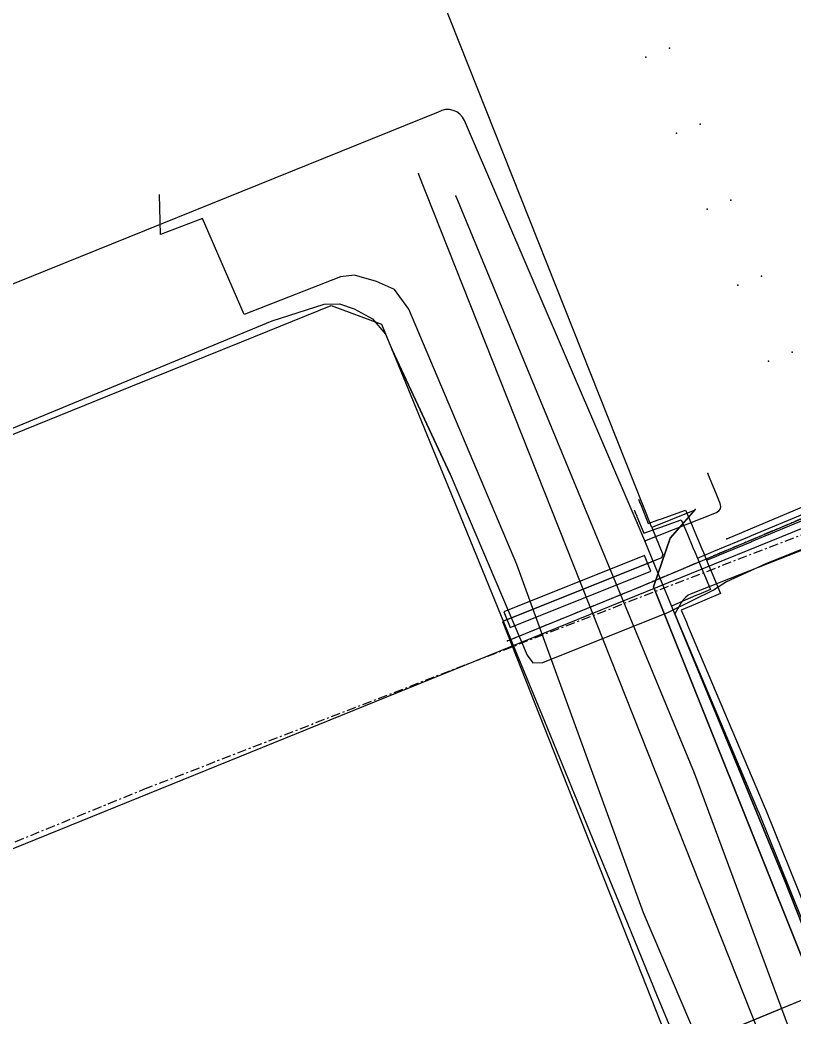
# Model space of a CAD drawing. Header units: metres. Extents: x -529 to 260, y -315 to 217.
# Drawn here: x -425.2 to -379.3, y -170.6 to -111.5 of the extents above; entities that cross this region are included whole.
import ezdxf

# ---------------------------------------------------------------- set-up
doc = ezdxf.new("R2010")
doc.units = ezdxf.units.M
doc.linetypes.add('DISUSED', pattern=[0.9943, 0.55, -0.1666, 0.1111, -0.1666])
for name, color, linetype, true_color in [('GM0772_GWA_Appurtenance', 7, 'Continuous', 0xba38a8), ('GM0772_GWA_Rioolleiding', 7, 'Continuous', 0xba38a8), ('KL1001_WAT_Mantelbuis', 7, 'Continuous', 0x0000ff), ('KL1001_WAT_Waterleiding', 7, 'Continuous', 0x0000ff), ('KL1011_DAT_Duct', 7, 'Continuous', 0x00ff00), ('KL1011_DAT_ExtraGeometrie', 7, 'Continuous', 0x00ff00), ('KL1011_DAT_Kabelbed', 7, 'Continuous', 0x00ff00), ('KL1011_DAT_Kast', 7, 'Continuous', 0x00ff00), ('KL1011_DAT_Mantelbuis', 7, 'Continuous', 0x00ff00), ('KL1011_DAT_Telecommunicatiekabel', 7, 'Continuous', 0x00ff00), ('KL1031_ELS_Appurtenance', 7, 'Continuous', 0x960000), ('KL1031_ELS_Elektriciteitskabel', 7, 'Continuous', 0x960000), ('KL1031_EMS_Appurtenance', 7, 'Continuous', 0xc80000), ('KL1031_EMS_Elektriciteitskabel', 7, 'Continuous', 0xc80000), ('KL1031_EMS_Mantelbuis', 7, 'Continuous', 0xc80000), ('KL1049_DAT_Telecommunicatiekabel', 7, 'Continuous', 0x00ff00), ('KL1051_DAT_Kabelbed', 7, 'Continuous', 0x00ff00), ('KL1233_WRM_Appurtenance', 7, 'Continuous', 0x008080), ('KL1233_WRM_ThermischePijpleiding', 7, 'Continuous', 0x008080)]:
    doc.layers.add(name, color=color, linetype=linetype, true_color=true_color)

msp = doc.modelspace()

# ---------------------------------------------------------------- linework, layer by layer
at = {"layer": 'GM0772_GWA_Appurtenance'}
for p in [(-401.556, -120.63), (-399.329, -121.965), (-383.268, -142.261), (-385.214, -156.14)]:
    msp.add_point(p, dxfattribs=at)
at = {"layer": 'GM0772_GWA_Rioolleiding', "linetype": 'CONTINUOUS'}
for points in [[(-379.161, -177.11), (-401.556, -120.63)], [(-399.329, -121.965), (-385.214, -156.14)], [(-383.268, -142.261), (-353.611, -129.736)], [(-385.214, -156.14), (-377.986, -175.607)]]:
    msp.add_lwpolyline(points, dxfattribs=at)
at = {"layer": 'KL1001_WAT_Mantelbuis', "linetype": 'CONTINUOUS'}
msp.add_lwpolyline([(-384.882, -172.111), (-378.269, -169.372)], dxfattribs=at)
at = {"layer": 'KL1001_WAT_Waterleiding', "linetype": 'CONTINUOUS'}
msp.add_lwpolyline([(-435.044, -139.892), (-431.194, -138.336), (-425.616, -136.079), (-418.497, -133.2), (-412.042, -130.589), (-406.732, -128.441), (-403.741, -129.555), (-402.328, -132.997), (-399.617, -139.6), (-396.641, -146.847), (-394.079, -153.088), (-391.227, -160.034), (-389.18, -165.022), (-387.393, -169.371), (-386.061, -172.597), (-384.837, -172.093), (-381.275, -170.615), (-376.513, -168.645)], dxfattribs=at)
at = {"layer": 'KL1011_DAT_Duct', "linetype": 'CONTINUOUS'}
for points in [[(-387.719, -141.607), (-403.241, -102.464)], [(-385.175, -140.572), (-387.719, -141.607)], [(-385.175, -140.572), (-387.719, -141.607)], [(-387.611, -145.113), (-386.625, -142.223), (-385.175, -140.572)], [(-387.611, -145.113), (-386.625, -142.223), (-385.175, -140.572)], [(-387.611, -145.113), (-386.625, -142.223), (-385.175, -140.572)], [(-387.611, -145.113), (-386.625, -142.223), (-385.175, -140.572)], [(-387.611, -145.113), (-386.625, -142.223), (-385.175, -140.572)], [(-387.611, -145.113), (-386.625, -142.223), (-385.175, -140.572)], [(-387.611, -145.113), (-386.625, -142.223), (-385.175, -140.572)], [(-387.611, -145.113), (-386.625, -142.223), (-385.175, -140.572)], [(-387.611, -145.113), (-386.625, -142.223), (-385.175, -140.572)], [(-387.611, -145.113), (-386.625, -142.223), (-385.175, -140.572)], [(-387.611, -145.113), (-386.625, -142.223), (-385.175, -140.572)], [(-387.611, -145.113), (-386.625, -142.223), (-385.175, -140.572)], [(-387.611, -145.113), (-386.625, -142.223), (-385.175, -140.572)], [(-387.611, -145.113), (-386.625, -142.223), (-385.175, -140.572)], [(-385.175, -140.572), (-385.142, -140.534)], [(-385.175, -140.572), (-385.142, -140.534)], [(-385.175, -140.572), (-385.142, -140.534)], [(-385.175, -140.572), (-385.142, -140.534)], [(-385.175, -140.572), (-385.142, -140.534)], [(-385.175, -140.572), (-385.142, -140.534)], [(-385.175, -140.572), (-385.142, -140.534)], [(-385.175, -140.572), (-385.142, -140.534)], [(-385.175, -140.572), (-385.142, -140.534)], [(-385.175, -140.572), (-385.142, -140.534)], [(-385.175, -140.572), (-385.142, -140.534)], [(-385.175, -140.572), (-385.142, -140.534)], [(-385.175, -140.572), (-385.142, -140.534)], [(-385.175, -140.572), (-385.142, -140.534)], [(-385.175, -140.572), (-385.142, -140.534)], [(-385.175, -140.572), (-385.142, -140.534)], [(-387.719, -141.607), (-387.072, -143.198), (-387.142, -143.4), (-388.058, -143.766)], [(-388.058, -143.766), (-396.215, -147.033)], [(-388.058, -143.766), (-396.215, -147.033)], [(-377.779, -167.108), (-378.664, -167.463), (-387.611, -145.113)], [(-377.779, -167.108), (-378.664, -167.463), (-387.611, -145.113)], [(-377.779, -167.108), (-378.664, -167.463), (-387.611, -145.113)], [(-377.779, -167.108), (-378.664, -167.463), (-387.611, -145.113)], [(-377.779, -167.108), (-378.664, -167.463), (-387.611, -145.113)], [(-377.779, -167.108), (-378.664, -167.463), (-387.611, -145.113)], [(-377.779, -167.108), (-378.664, -167.463), (-387.611, -145.113)], [(-377.779, -167.108), (-378.664, -167.463), (-387.611, -145.113)], [(-377.779, -167.108), (-378.664, -167.463), (-387.611, -145.113)], [(-377.779, -167.108), (-378.664, -167.463), (-387.611, -145.113)], [(-377.779, -167.108), (-378.664, -167.463), (-387.611, -145.113)], [(-377.779, -167.108), (-378.664, -167.463), (-387.611, -145.113)], [(-377.779, -167.108), (-378.664, -167.463), (-387.611, -145.113)], [(-377.779, -167.108), (-378.664, -167.463), (-387.611, -145.113)], [(-396.215, -147.033), (-396.566, -147.173)], [(-396.566, -147.173), (-386.946, -171.576)]]:
    msp.add_lwpolyline(points, dxfattribs=at)
at = {"layer": 'KL1011_DAT_ExtraGeometrie', "linetype": 'CONTINUOUS'}
msp.add_lwpolyline([(-388.152, -143.264), (-396.494, -146.606), (-396.123, -147.534), (-387.78, -144.193), (-388.152, -143.264)], close=True, dxfattribs=at)
at = {"layer": 'KL1011_DAT_Kabelbed', "linetype": 'CONTINUOUS'}
for points in [[(-387.719, -141.607), (-403.241, -102.464)], [(-385.175, -140.572), (-387.719, -141.607)], [(-387.611, -145.113), (-386.625, -142.223), (-385.175, -140.572)], [(-385.175, -140.572), (-385.142, -140.534)], [(-387.719, -141.607), (-387.072, -143.198), (-387.142, -143.4), (-388.058, -143.766)], [(-388.058, -143.766), (-396.215, -147.033)], [(-377.779, -167.108), (-378.664, -167.463), (-387.611, -145.113)], [(-396.215, -147.033), (-396.566, -147.173)], [(-396.566, -147.173), (-386.946, -171.576)]]:
    msp.add_lwpolyline(points, dxfattribs=at)
at = {"layer": 'KL1011_DAT_Kast'}
msp.add_point((-385.142, -140.534), dxfattribs=at)
at = {"layer": 'KL1011_DAT_Mantelbuis', "linetype": 'CONTINUOUS'}
msp.add_lwpolyline([(-388.058, -143.766), (-396.215, -147.033)], dxfattribs=at)
at = {"layer": 'KL1011_DAT_Telecommunicatiekabel', "linetype": 'CONTINUOUS'}
for points in [[(-385.142, -140.534), (-385.175, -140.572), (-387.719, -141.607), (-387.072, -143.198), (-387.142, -143.4), (-396.566, -147.173), (-386.946, -171.576), (-374.652, -201.942), (-375.115, -202.131)], [(-385.142, -140.534), (-386.625, -142.223), (-387.611, -145.113), (-378.664, -167.463), (-366.779, -162.715), (-367.67, -160.485)], [(-385.142, -140.534), (-386.625, -142.223), (-387.611, -145.113), (-378.664, -167.463), (-366.779, -162.715), (-367.67, -160.485)]]:
    msp.add_lwpolyline(points, dxfattribs=at)
at = {"layer": 'KL1031_ELS_Appurtenance'}
for p in [(-386.671, -113.179), (-388.07, -113.719), (-384.851, -117.685), (-386.25, -118.226), (-383.031, -122.191), (-384.431, -122.731), (-381.212, -126.696), (-382.611, -127.237), (-379.393, -131.203), (-380.791, -131.743), (-384.392, -138.389), (-388.578, -141.323), (-388.136, -142.391), (-382.896, -155.092)]:
    msp.add_point(p, dxfattribs=at)
at = {"layer": 'KL1031_ELS_Elektriciteitskabel', "linetype": 'CONTINUOUS'}
for points in [[(-388.578, -141.323), (-398.822, -117.477), (-398.935, -117.276), (-399.088, -117.103), (-399.274, -116.967), (-399.484, -116.872), (-399.71, -116.824), (-399.94, -116.825), (-400.165, -116.873), (-400.375, -116.97), (-428.416, -128.293)], [(-388.136, -142.391), (-383.889, -140.703), (-383.735, -140.615), (-383.647, -140.499), (-383.623, -140.356), (-383.665, -140.184), (-383.865, -139.685), (-384.392, -138.389)], [(-366.781, -139.556), (-367.475, -139.068), (-368.004, -138.823), (-368.141, -138.79), (-368.28, -138.814), (-385.381, -145.531), (-385.553, -145.616), (-385.708, -145.729), (-385.841, -145.866), (-385.949, -146.025), (-386.342, -146.722), (-379.87, -162.445), (-377.589, -168.194), (-377.505, -168.323), (-377.376, -168.411), (-377.224, -168.443), (-377.072, -168.413), (-373.114, -166.793)], [(-366.781, -139.556), (-367.475, -139.068), (-368.004, -138.823), (-368.141, -138.79), (-368.28, -138.814), (-385.381, -145.531), (-385.553, -145.616), (-385.708, -145.729), (-385.841, -145.866), (-385.949, -146.025), (-386.342, -146.722), (-379.87, -162.445), (-377.589, -168.194), (-377.505, -168.323), (-377.376, -168.411), (-377.224, -168.443), (-377.072, -168.413), (-373.114, -166.793)], [(-376.897, -169.94), (-379.87, -162.445), (-387.511, -143.884), (-388.136, -142.391), (-388.578, -141.323)]]:
    msp.add_lwpolyline(points, dxfattribs=at)
at = {"layer": 'KL1031_EMS_Appurtenance'}
for p in [(-383.991, -145.27), (-396.265, -148.309), (-396.265, -148.309), (-396.265, -148.309)]:
    msp.add_point(p, dxfattribs=at)
at = {"layer": 'KL1031_EMS_Elektriciteitskabel', "linetype": 'DISUSED'}
for points in [[(-440.19, -166.236), (-417.832, -157.112), (-335.009, -125.075), (-281.293, -102.017), (-268.164, -96.774), (-153.82, -50.328), (-156.227, -44.415), (-151.004, -42.289)], [(-396.265, -148.309), (-388.376, -145.09), (-349.293, -128.612), (-335.185, -124.608), (-331.139, -122.64), (-284.252, -102.344), (-272.283, -97.51), (-270.65, -96.818), (-237.792, -83.89), (-193.7, -66.011)], [(-396.265, -148.309), (-388.376, -145.09), (-359.321, -132.839)]]:
    msp.add_lwpolyline(points, dxfattribs=at)
at = {"layer": 'KL1031_EMS_Elektriciteitskabel', "linetype": 'CONTINUOUS'}
for points in [[(-396.265, -148.309), (-388.376, -145.09), (-349.293, -128.612), (-335.185, -124.608), (-331.139, -122.64), (-284.252, -102.344), (-280.878, -100.981)], [(-435.011, -139.724), (-432.032, -138.355), (-423.161, -134.697), (-410.22, -129.353), (-407.14, -128.358), (-406.235, -128.339), (-405.356, -128.63), (-404.281, -129.235), (-403.506, -130.143), (-403.117, -131.062), (-399.672, -138.431), (-395.105, -149.164), (-394.766, -149.615), (-394.183, -149.6), (-386.735, -146.616), (-383.991, -145.27)], [(-366.62, -139.492), (-367.5, -138.807), (-368.182, -138.638), (-380.957, -143.747), (-383.285, -144.817), (-383.991, -145.27)]]:
    msp.add_lwpolyline(points, dxfattribs=at)
at = {"layer": 'KL1031_EMS_Mantelbuis', "linetype": 'CONTINUOUS'}
for points in [[(-399.672, -138.431), (-403.117, -131.062)], [(-394.183, -149.6), (-386.735, -146.616)]]:
    msp.add_lwpolyline(points, dxfattribs=at)
at = {"layer": 'KL1049_DAT_Telecommunicatiekabel', "linetype": 'CONTINUOUS'}
msp.add_lwpolyline([(-374.739, -201.171), (-374.38, -198.866), (-383.751, -174.918), (-388.207, -164.446), (-395.725, -143.791), (-402.112, -128.648), (-402.975, -127.499), (-404.031, -127.022), (-405.343, -126.646), (-406.173, -126.735), (-411.89, -128.965), (-414.352, -123.276), (-416.844, -124.237), (-416.894, -121.858)], dxfattribs=at)
at = {"layer": 'KL1051_DAT_Kabelbed', "linetype": 'CONTINUOUS'}
msp.add_lwpolyline([(-277.667, -99.376), (-278.28, -100.835), (-438.963, -166.067), (-440.26, -166.594)], dxfattribs=at)
at = {"layer": 'KL1233_WRM_Appurtenance'}
for p in [(-388.433, -140.107), (-388.686, -140.739)]:
    msp.add_point(p, dxfattribs=at)
at = {"layer": 'KL1233_WRM_ThermischePijpleiding', "linetype": 'CONTINUOUS'}
for points in [[(-385.01, -143.413), (-384.221, -143.084), (-384.044, -143.011), (-381.92, -142.129), (-381.797, -142.078), (-370.79, -137.508), (-370.658, -137.454), (-369.52, -136.981), (-369.232, -137.663), (-369.152, -137.851), (-368.435, -139.549), (-368.434, -139.55), (-367.861, -140.906)], [(-384.468, -143.539), (-383.919, -143.311), (-383.708, -143.223), (-381.869, -142.46), (-381.796, -142.429), (-370.779, -137.855), (-370.666, -137.808), (-369.694, -137.405), (-369.452, -137.978), (-369.378, -138.152), (-368.734, -139.675), (-368.734, -139.677), (-368.161, -141.033)], [(-388.514, -139.909), (-388.433, -140.107)], [(-388.77, -140.542), (-388.686, -140.739)], [(-388.433, -140.107), (-388.355, -140.299), (-387.924, -141.359), (-387.339, -141.151), (-387.148, -141.083), (-385.717, -140.574), (-385.333, -141.484), (-385.266, -141.643), (-384.754, -142.862), (-384.659, -143.086), (-384.468, -143.539), (-384.267, -144.018), (-384.199, -144.179), (-383.641, -145.505), (-384.569, -145.901), (-384.744, -145.976), (-385.968, -146.497), (-385.668, -147.204), (-385.666, -147.21), (-385.592, -147.384), (-381.053, -158.11), (-380.935, -158.388), (-380.934, -158.39), (-376.644, -169.031)], [(-388.686, -140.739), (-388.604, -140.932), (-388.596, -140.948), (-388.179, -141.927), (-387.409, -141.653), (-387.188, -141.574), (-385.966, -141.14), (-385.681, -141.818), (-385.625, -141.951), (-385.279, -142.776), (-385.168, -143.036), (-385.01, -143.413), (-384.763, -144), (-384.682, -144.192), (-384.229, -145.267), (-384.921, -145.562), (-385.097, -145.637), (-386.557, -146.259), (-386.168, -147.18), (-386.084, -147.38), (-386.081, -147.385), (-381.565, -158.054), (-381.468, -158.286), (-381.351, -158.56), (-377.062, -169.199)]]:
    msp.add_lwpolyline(points, dxfattribs=at)

doc.saveas('drawing.dxf')
